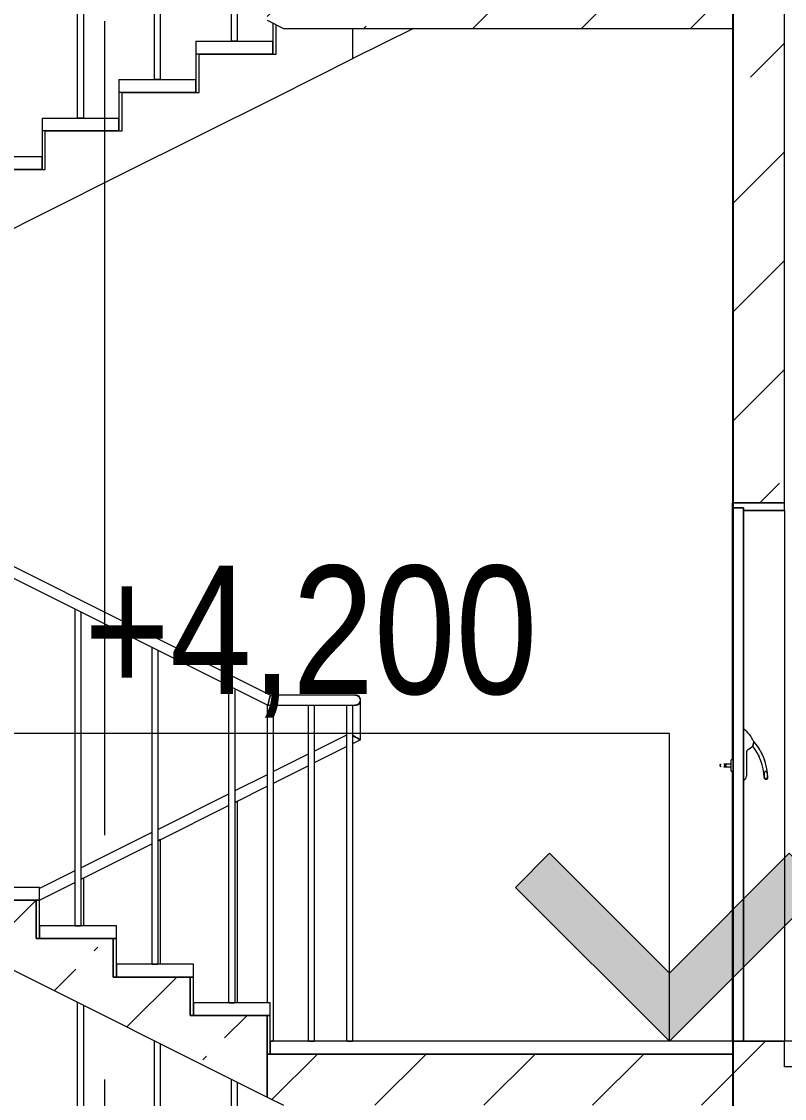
# Model space of a CAD drawing. Header units: millimetres. Extents: x -39507 to 33074, y -24219 to 30962.
# Drawn here: x -24608 to -21633, y 3977 to 8177 of the extents above; entities that cross this region are included whole.
import ezdxf

# ---------------------------------------------------------------- set-up
doc = ezdxf.new("R2010")
doc.units = ezdxf.units.MM
doc.linetypes.add('Осевые', pattern=[6350, 1270, -952.5, 3175, -952.5])
for name, color, linetype, lineweight in [('Балясины', 7, 'Continuous', 9), ('Верхние поручни', 7, 'Continuous', 9), ('Высотные отметки', 7, 'Continuous', 9), ('Двери', 7, 'Continuous', 9), ('Каркас_Импост', 7, 'Continuous', 9), ('Лестницы', 7, 'Continuous', 9), ('Лестницы-1', 7, 'Continuous', 18), ('Общие ребра', 7, 'Continuous', 9), ('Ограждение', 7, 'Continuous', 9), ('Панель', 7, 'Continuous', 9), ('Проступи_подступенки', 7, 'Continuous', 18), ('Проступи_подступенки-1', 7, 'Continuous', 9), ('Стены', 7, 'Continuous', 9), ('Структура _1_', 7, 'Continuous', 18), ('Штриховка разреза-2', 7, 'Continuous', 9)]:
    doc.layers.add(name, color=color, linetype=linetype, lineweight=lineweight)
doc.layers.add('Оси-3', color=7, linetype='Осевые', lineweight=9, true_color=0xaaaaaa)
doc.styles.add('Arial Narrow', font='ARIALN.TTF', dxfattribs={"height": 500})
pattern_1 = [(45, (-2885.9, 6475), (-424.264, 424.264), [600, -100, 20, -100]), (45, (-2885.9, 6899), (-424.264, 424.264), [])]

# ---------------------------------------------------------------- blocks, each defined once
blk = doc.blocks.new('Дверь - Однопольная - ДВ1_21х10-V5-Разрез 2-2')
at = {"layer": 'Двери'}
for p, q in [((-21792.9, 5218.3), (-21792.9, 5417.1)), ((-21774.9, 5337.5), (-21756.5, 5350.7)), ((-21752.2, 5368.6), (-21756.5, 5350.8)), ((-21756.5, 5350.7), (-21752.3, 5368)), ((-21841.2, 5252.5), (-21841.2, 5297.5)), ((-21832.9, 5297.5), (-21841.2, 5297.5)), ((-21832.9, 5297.5), (-21832.9, 5252.5)), ((-21781.1, 5325.3), (-21781.1, 5233.1)), ((-21883.8, 5276.4), (-21883.8, 5274.4)), ((-21841.2, 5280.4), (-21869.7, 5280.4)), ((-21869.7, 5270.4), (-21841.2, 5270.4)), ((-21865.2, 5274.4), (-21865.2, 5276.4)), ((-21861.5, 5274.4), (-21861.5, 5276.4)), ((-21841.2, 5252.5), (-21832.9, 5252.5))]:
    blk.add_line(p, q, dxfattribs=at)
at = {"layer": 'Двери', "flags": 128}
for points in [[(-21883.8, 5276.4), (-21883.8, 5276.6), (-21883.8, 5276.8), (-21883.8, 5276.9), (-21883.8, 5277.1), (-21883.7, 5277.2), (-21883.7, 5277.4), (-21883.7, 5277.5), (-21883.6, 5277.7), (-21883.6, 5277.8), (-21883.5, 5278), (-21883.4, 5278.1), (-21883.4, 5278.3), (-21883.3, 5278.4), (-21883.2, 5278.6), (-21883.1, 5278.7), (-21883, 5278.8), (-21882.9, 5278.9), (-21882.8, 5279.1), (-21882.7, 5279.2), (-21882.6, 5279.3), (-21882.5, 5279.4), (-21882.4, 5279.5), (-21882.2, 5279.6), (-21882.1, 5279.7), (-21882, 5279.8), (-21881.8, 5279.9), (-21881.7, 5280), (-21881.6, 5280), (-21881.4, 5280.1), (-21881.3, 5280.2), (-21881.1, 5280.2), (-21881, 5280.3), (-21880.8, 5280.3), (-21880.7, 5280.3), (-21880.5, 5280.4), (-21880.3, 5280.4), (-21880.2, 5280.4), (-21880, 5280.4), (-21879.9, 5280.4), (-21879.8, 5280.4)], [(-21879.8, 5270.4), (-21880, 5270.4), (-21880.1, 5270.4), (-21880.3, 5270.5), (-21880.5, 5270.5), (-21880.6, 5270.5), (-21880.8, 5270.5), (-21880.9, 5270.6), (-21881.1, 5270.6), (-21881.2, 5270.7), (-21881.4, 5270.7), (-21881.5, 5270.8), (-21881.7, 5270.9), (-21881.8, 5271), (-21881.9, 5271), (-21882.1, 5271.1), (-21882.2, 5271.2), (-21882.3, 5271.3), (-21882.5, 5271.4), (-21882.6, 5271.5), (-21882.7, 5271.6), (-21882.8, 5271.8), (-21882.9, 5271.9), (-21883, 5272), (-21883.1, 5272.1), (-21883.2, 5272.3), (-21883.3, 5272.4), (-21883.3, 5272.5), (-21883.4, 5272.7), (-21883.5, 5272.8), (-21883.5, 5273), (-21883.6, 5273.1), (-21883.6, 5273.3), (-21883.7, 5273.4), (-21883.7, 5273.6), (-21883.8, 5273.8), (-21883.8, 5273.9), (-21883.8, 5274.1), (-21883.8, 5274.2), (-21883.8, 5274.4), (-21883.8, 5274.4)], [(-21865.5, 5280.4), (-21865.4, 5280.4), (-21865.2, 5280.4), (-21865.1, 5280.4), (-21864.9, 5280.4), (-21864.7, 5280.4), (-21864.6, 5280.3), (-21864.4, 5280.3), (-21864.3, 5280.2), (-21864.1, 5280.2), (-21864, 5280.1), (-21863.8, 5280.1), (-21863.7, 5280), (-21863.6, 5279.9), (-21863.4, 5279.8), (-21863.3, 5279.7), (-21863.1, 5279.6), (-21863, 5279.5), (-21862.9, 5279.4), (-21862.8, 5279.3), (-21862.7, 5279.2), (-21862.6, 5279.1), (-21862.5, 5279), (-21862.4, 5278.9), (-21862.3, 5278.7), (-21862.2, 5278.6), (-21862.1, 5278.5), (-21862, 5278.3), (-21861.9, 5278.2), (-21861.9, 5278), (-21861.8, 5277.9), (-21861.8, 5277.7), (-21861.7, 5277.6), (-21861.7, 5277.4), (-21861.6, 5277.3), (-21861.6, 5277.1), (-21861.6, 5277), (-21861.6, 5276.8), (-21861.5, 5276.6), (-21861.5, 5276.5), (-21861.5, 5276.4)], [(-21861.5, 5274.4), (-21861.5, 5274.3), (-21861.6, 5274.1), (-21861.6, 5274), (-21861.6, 5273.8), (-21861.6, 5273.6), (-21861.7, 5273.5), (-21861.7, 5273.3), (-21861.7, 5273.2), (-21861.8, 5273), (-21861.9, 5272.9), (-21861.9, 5272.7), (-21862, 5272.6), (-21862.1, 5272.4), (-21862.1, 5272.3), (-21862.2, 5272.2), (-21862.3, 5272), (-21862.4, 5271.9), (-21862.5, 5271.8), (-21862.6, 5271.7), (-21862.8, 5271.6), (-21862.9, 5271.5), (-21863, 5271.3), (-21863.1, 5271.2), (-21863.2, 5271.2), (-21863.4, 5271.1), (-21863.5, 5271), (-21863.7, 5270.9), (-21863.8, 5270.8), (-21863.9, 5270.8), (-21864.1, 5270.7), (-21864.2, 5270.6), (-21864.4, 5270.6), (-21864.5, 5270.6), (-21864.7, 5270.5), (-21864.9, 5270.5), (-21865, 5270.5), (-21865.2, 5270.4), (-21865.3, 5270.4), (-21865.5, 5270.4), (-21865.5, 5270.4)], [(-21706.1, 5252.6), (-21707.3, 5252.3), (-21708.4, 5251.6), (-21709.4, 5250.4), (-21710.3, 5248.9), (-21711.1, 5247), (-21711.6, 5244.8), (-21712, 5242.4), (-21712.2, 5239.9), (-21712.1, 5237.3), (-21711.9, 5234.7), (-21711.5, 5232.2), (-21710.8, 5229.8), (-21710.1, 5227.7), (-21709.1, 5225.9), (-21708.1, 5224.5), (-21706.9, 5223.4), (-21705.8, 5222.8), (-21704.6, 5222.7)], [(-21704.6, 5222.7), (-21703.4, 5222.9), (-21702.3, 5223.7), (-21701.3, 5224.8), (-21700.4, 5226.4), (-21699.7, 5228.3), (-21699.1, 5230.5), (-21698.7, 5232.8), (-21698.5, 5235.4), (-21698.6, 5238), (-21698.8, 5240.6), (-21699.3, 5243.1), (-21699.9, 5245.4), (-21700.7, 5247.5), (-21701.6, 5249.3), (-21702.7, 5250.8), (-21703.8, 5251.8), (-21705, 5252.4), (-21706.1, 5252.6)]]:
    blk.add_lwpolyline(points, dxfattribs=at)
at = {"layer": 'Двери'}
for centre, radius, start, end in [((-21849.8, 5328.8), 105, 21.8766, 57.1857), ((-21766.1, 5325.3), 15, 125.7562, 180), ((-21922.7, 5221.3), 210.7, 2.0748, 37.9134), ((-21922.7, 5221.3), 225.3, 6.1833, 40.812), ((-21796.2, 5233.1), 15.2, 282.8196, 0), ((-21704.8, 5228.9), 7.3, 180, 0), ((-21922.7, 5221.3), 225.3, 1.9404, 3.7178)]:
    blk.add_arc(centre, radius, start, end, dxfattribs=at)
for points in [[(-21724.2, 5327.9), (-21726.4, 5332), (-21728.7, 5336), (-21731.1, 5339.8)], [(-21734.3, 5315.7), (-21733.6, 5314.4), (-21733, 5313.1), (-21732.3, 5311.7)]]:
    blk.add_open_spline(points, degree=3, dxfattribs=at)
for points, knots in [([(-21707.1, 5286.8), (-21709.1, 5293.1), (-21713.4, 5305.5), (-21719.2, 5318.3), (-21722.6, 5324.9), (-21723.1, 5325.8)], [0, 0, 0, 0, 0.3333333, 0.6666667, 0.7174758, 0.7174758, 0.7174758, 0.7174758]), ([(-21865.2, 5276.4), (-21865.2, 5276.6), (-21865.2, 5276.9), (-21865.3, 5277.3), (-21865.4, 5277.5), (-21865.4, 5277.8), (-21865.6, 5278), (-21865.7, 5278.3), (-21865.8, 5278.5), (-21866, 5278.7), (-21866.1, 5278.9), (-21866.3, 5279.1), (-21866.5, 5279.2), (-21866.7, 5279.4), (-21866.8, 5279.5), (-21867, 5279.7), (-21867.2, 5279.8), (-21867.4, 5279.9), (-21867.7, 5280), (-21868.2, 5280.2), (-21868.9, 5280.4), (-21869.5, 5280.4), (-21869.7, 5280.4)], [-1, -1, -1, -1, -0.928571, -0.892857, -0.857143, -0.821429, -0.785714, -0.75, -0.714286, -0.678571, -0.642857, -0.607143, -0.571429, -0.535714, -0.5, -0.464286, -0.428571, -0.392857, -0.357143, -0.285714, -0.142857, 0, 0, 0, 0]), ([(-21869.7, 5270.4), (-21869.3, 5270.4), (-21868.8, 5270.5), (-21868.1, 5270.7), (-21867.8, 5270.8), (-21867.5, 5270.9), (-21867.3, 5271.1), (-21867, 5271.2), (-21866.8, 5271.3), (-21866.7, 5271.5), (-21866.5, 5271.6), (-21866.3, 5271.8), (-21866.1, 5272), (-21866, 5272.2), (-21865.8, 5272.4), (-21865.7, 5272.6), (-21865.6, 5272.8), (-21865.4, 5273.1), (-21865.4, 5273.3), (-21865.3, 5273.6), (-21865.2, 5273.9), (-21865.2, 5274.2), (-21865.2, 5274.4)], [-1, -1, -1, -1, -0.785714, -0.732143, -0.678571, -0.625, -0.571429, -0.535714, -0.5, -0.464286, -0.428571, -0.392857, -0.357143, -0.321429, -0.285714, -0.25, -0.214286, -0.178571, -0.142857, -0.107143, -0.071429, 0, 0, 0, 0])]:
    blk.add_open_spline(points, degree=3, knots=knots, dxfattribs=at)
at = {"layer": 'Каркас_Импост'}
for p, q in [((-21632.9, 6300), (-21832.9, 6300)), ((-21832.9, 6300), (-21832.9, 6280)), ((-21632.9, 6270), (-21632.9, 6300)), ((-21832.9, 6280), (-21792.9, 6280)), ((-21832.9, 4200), (-21832.9, 6280)), ((-21792.9, 6280), (-21832.9, 6280)), ((-21792.9, 6280), (-21792.9, 6270)), ((-21792.9, 6280), (-21792.9, 4200)), ((-21792.9, 6270), (-21632.9, 6270)), ((-21632.9, 6270), (-21792.9, 6270)), ((-21792.9, 4200), (-21792.9, 6270)), ((-21632.9, 6270), (-21632.9, 4200)), ((-21792.9, 4200), (-21832.9, 4200)), ((-21632.9, 4200), (-21792.9, 4200))]:
    blk.add_line(p, q, dxfattribs=at)
at = {"layer": 'Панель'}
for p, q in [((-21792.9, 6279), (-21832.9, 6279)), ((-21832.9, 6279), (-21832.9, 4200)), ((-21792.9, 4200), (-21792.9, 6279)), ((-21832.9, 4200), (-21792.9, 4200))]:
    blk.add_line(p, q, dxfattribs=at)
blk = doc.blocks.new('Ограждение - 25mm-V45-Разрез 2-2')
at = {"layer": 'Балясины'}
for p, q in [((-23765.4, 16950), (-23765.4, 17736.5)), ((-23790.4, 16652.3), (-23790.4, 16500)), ((-23765.4, 16500), (-23765.4, 16639.8)), ((-23790.4, 16500), (-23777.9, 16500)), ((-23777.9, 16500), (-23788.7, 16500)), ((-23777.9, 16500), (-23765.4, 16500)), ((-23767.1, 16500), (-23777.9, 16500))]:
    blk.add_line(p, q, dxfattribs=at)
at = {"layer": 'Балясины', "flags": 128}
blk.add_lwpolyline([(-23775.5, 17731.5), (-23772.5, 17733), (-23768.1, 17735.2), (-23765.7, 17736.4), (-23768.1, 17735.2), (-23772.5, 17733), (-23775.5, 17731.5)], dxfattribs=at)
blk = doc.blocks.new('Ограждение - 25mm-V46-Разрез 2-2')
at = {"layer": 'Балясины'}
for p, q in [((-24065.4, 17100), (-24065.4, 17586.5)), ((-24090.4, 16802.3), (-24090.4, 16350)), ((-24065.4, 16350), (-24065.4, 16789.8)), ((-24090.4, 16350), (-24077.9, 16350)), ((-24077.9, 16350), (-24088.7, 16350)), ((-24077.9, 16350), (-24065.4, 16350)), ((-24067.1, 16350), (-24077.9, 16350))]:
    blk.add_line(p, q, dxfattribs=at)
at = {"layer": 'Балясины', "flags": 128}
blk.add_lwpolyline([(-24075.4, 17581.5), (-24072.5, 17583), (-24068.1, 17585.2), (-24065.7, 17586.4), (-24068.1, 17585.2), (-24072.5, 17583), (-24075.4, 17581.5)], dxfattribs=at)
blk = doc.blocks.new('Ограждение - 25mm-V47-Разрез 2-2')
at = {"layer": 'Балясины'}
for p, q in [((-24365.4, 17250), (-24365.4, 17436.5)), ((-24390.4, 16952.3), (-24390.4, 16200)), ((-24365.4, 16200), (-24365.4, 16939.8)), ((-24390.4, 16200), (-24377.9, 16200)), ((-24377.9, 16200), (-24388.7, 16200)), ((-24377.9, 16200), (-24365.4, 16200)), ((-24367.1, 16200), (-24377.9, 16200))]:
    blk.add_line(p, q, dxfattribs=at)
at = {"layer": 'Балясины', "flags": 128}
blk.add_lwpolyline([(-24375.4, 17431.6), (-24372.5, 17433), (-24368.1, 17435.2), (-24365.7, 17436.4), (-24368.1, 17435.2), (-24372.5, 17433), (-24375.4, 17431.6)], dxfattribs=at)
blk = doc.blocks.new('Ограждение - 25mm-V30-Разрез 2-2')
at = {"layer": 'Балясины'}
for p, q in [((-25895.4, 23586.5), (-25895.4, 22350)), ((-25895.1, 23586.4), (-25895.1, 23586.4)), ((-25870.4, 22350), (-25870.4, 23574)), ((-25882.9, 22350), (-25893.7, 22350)), ((-25893.7, 22350), (-25882.9, 22350)), ((-25882.9, 22350), (-25872.1, 22350)), ((-25872.1, 22350), (-25882.9, 22350))]:
    blk.add_line(p, q, dxfattribs=at)
blk = doc.blocks.new('Ограждение - 25mm-V43-Разрез 2-2')
at = {"layer": 'Балясины'}
for p, q in [((-23490.4, 18110), (-23490.4, 16800)), ((-23465.4, 16800), (-23465.4, 18110)), ((-23477.9, 16800), (-23488.7, 16800)), ((-23488.7, 16800), (-23477.9, 16800)), ((-23477.9, 16800), (-23467.1, 16800)), ((-23467.1, 16800), (-23477.9, 16800))]:
    blk.add_line(p, q, dxfattribs=at)
blk = doc.blocks.new('Ограждение - 25mm-V55-Разрез 2-2')
at = {"layer": 'Балясины'}
for p, q in [((-23340.4, 5508.5), (-23340.4, 4200)), ((-23315.4, 4200), (-23315.4, 5508.5)), ((-23338.7, 4200), (-23317.1, 4200)), ((-23317.1, 4200), (-23338.7, 4200))]:
    blk.add_line(p, q, dxfattribs=at)
blk = doc.blocks.new('Ограждение - 25mm-V81-Разрез 2-2')
at = {"layer": 'Балясины'}
for p, q in [((-23650.4, 18110), (-23650.4, 16950)), ((-23648.7, 18110), (-23650.4, 18110)), ((-23625.4, 16800), (-23625.4, 18110)), ((-23650.4, 16900), (-23650.4, 16800)), ((-23637.9, 16800), (-23631.6, 16800)), ((-23631.6, 16800), (-23637.9, 16800)), ((-23629.5, 16800), (-23627.1, 16800)), ((-23627.1, 16800), (-23629.5, 16800))]:
    blk.add_line(p, q, dxfattribs=at)
blk = doc.blocks.new('Ограждение - 25mm-V44-Разрез 2-2')
at = {"layer": 'Балясины'}
for p, q in [((-23340.4, 18110), (-23340.4, 16800)), ((-23315.4, 16800), (-23315.4, 18110)), ((-23338.7, 16800), (-23317.1, 16800)), ((-23317.1, 16800), (-23338.7, 16800))]:
    blk.add_line(p, q, dxfattribs=at)
blk = doc.blocks.new('Ограждение - 25mm-V82-Разрез 2-2')
at = {"layer": 'Балясины'}
for p, q in [((-23340.4, 17949), (-23340.4, 16800)), ((-23315.4, 16800), (-23315.4, 17961.5)), ((-23327.9, 16800), (-23338.7, 16800)), ((-23338.7, 16800), (-23327.9, 16800)), ((-23327.9, 16800), (-23317.1, 16800)), ((-23317.1, 16800), (-23327.9, 16800))]:
    blk.add_line(p, q, dxfattribs=at)
blk = doc.blocks.new('Ограждение - Ограждение-6819977-Разрез 2-2')
for name, p in [('Ограждение - 25mm-V45-Разрез 2-2', (0, -8400)), ('Ограждение - 25mm-V46-Разрез 2-2', (0, -8400)), ('Ограждение - 25mm-V47-Разрез 2-2', (0, -8400)), ('Ограждение - 25mm-V30-Разрез 2-2', (1495, -17700)), ('Ограждение - 25mm-V30-Разрез 2-2', (1795, -17850)), ('Ограждение - 25mm-V30-Разрез 2-2', (2095, -18000)), ('Ограждение - 25mm-V81-Разрез 2-2', (0, -12600)), ('Ограждение - 25mm-V43-Разрез 2-2', (0, -12600)), ('Ограждение - 25mm-V44-Разрез 2-2', (0, -12600)), ('Ограждение - 25mm-V55-Разрез 2-2', (0, 0)), ('Ограждение - 25mm-V82-Разрез 2-2', (0, -12600)), ('Ограждение - 25mm-V45-Разрез 2-2', (0, -12600)), ('Ограждение - 25mm-V46-Разрез 2-2', (0, -12600)), ('Ограждение - 25mm-V47-Разрез 2-2', (0, -12600))]:
    blk.add_blockref(name, p)
blk = doc.blocks.new('Тип верхнего поручня - Верхний поручень_Внутренний_-6840876-Разрез 2-2')
at = {"layer": 'Верхние поручни'}
for p, q in [((-23637.9, 5550), (-27537.9, 7500)), ((-27577.9, 7475.3), (-23647.3, 5510)), ((-23307.9, 5550), (-23637.9, 5550)), ((-23647.3, 5510), (-23307.9, 5510)), ((-23285.8, 5374), (-23285.8, 5530)), ((-23340.2, 5393.8), (-23465.4, 5331.3)), ((-23307.9, 5387.6), (-23313.1, 5390.8)), ((-23313.1, 5390.8), (-23307.9, 5387.6)), ((-23465.4, 5286.5), (-23340.2, 5349.1)), ((-23315.4, 5361.5), (-23287.9, 5375.3)), ((-23490.1, 5318.9), (-23625.4, 5251.3)), ((-23625.4, 5206.5), (-23490.1, 5274.2)), ((-23650, 5238.9), (-23775.6, 5176.1)), ((-23775.6, 5131.4), (-23650, 5194.2)), ((-23800.2, 5163.9), (-24075.5, 5026.2)), ((-24075.5, 4981.5), (-23800.2, 5119.1)), ((-24100.2, 5013.8), (-24375.4, 4876.2)), ((-24375.4, 4831.5), (-24100.3, 4969.1)), ((-24400.3, 4863.8), (-24537.9, 4795)), ((-24537.9, 4750.3), (-24400.3, 4819.1))]:
    blk.add_line(p, q, dxfattribs=at)
at = {"layer": 'Верхние поручни', "flags": 128}
for points in [[(-23305.8, 5510), (-23300.6, 5510.7), (-23295.8, 5512.7), (-23291.6, 5515.9), (-23288.4, 5520), (-23286.4, 5524.8), (-23285.8, 5530), (-23286.4, 5535.2), (-23288.4, 5540), (-23291.6, 5544.1), (-23295.8, 5547.3), (-23300.6, 5549.3), (-23305.8, 5550)], [(-23305.8, 5386.3), (-23310.9, 5389.5), (-23315.4, 5392.3)], [(-23315.4, 5392.3), (-23310.9, 5389.5), (-23305.8, 5386.3)], [(-23307.9, 5387.6), (-23302.7, 5384.4), (-23297.9, 5381.5), (-23293.7, 5378.9), (-23290.6, 5376.9)], [(-23290.6, 5376.9), (-23293.7, 5378.9), (-23297.9, 5381.5), (-23302.7, 5384.4), (-23307.9, 5387.6)], [(-23305.8, 5386.3), (-23300.6, 5383.1), (-23295.8, 5380.2), (-23291.6, 5377.6), (-23288.4, 5375.6)], [(-23285.8, 5374), (-23286.4, 5374.4), (-23288.4, 5375.6), (-23291.6, 5377.6), (-23295.8, 5380.2), (-23300.6, 5383.1), (-23305.8, 5386.3)]]:
    blk.add_lwpolyline(points, dxfattribs=at)
at = {"layer": 'Верхние поручни'}
for points, knots in [([(-23637.9, 5550), (-23637.9, 5550), (-23638.2, 5548.6), (-23639.2, 5544.3), (-23640.2, 5540.1), (-23641.4, 5535.2), (-23642.2, 5531.7), (-23642.6, 5530)], [0.5, 0.5, 0.5, 0.5, 0.6666667, 0.75, 0.8333333, 0.9166667, 1, 1, 1, 1]), ([(-23307.9, 5550), (-23307.4, 5550), (-23306.6, 5550), (-23305.3, 5549.8), (-23304, 5549.6), (-23302.7, 5549.3), (-23301.4, 5549), (-23300.2, 5548.5), (-23299, 5548), (-23297.9, 5547.3), (-23296.8, 5546.6), (-23295.3, 5545.6), (-23294, 5544.5), (-23292.8, 5543.2), (-23291.7, 5541.8), (-23290.5, 5540), (-23289.3, 5537.7), (-23288.2, 5534.4), (-23287.9, 5531.7), (-23287.9, 5530)], [0.5, 0.5, 0.5, 0.5, 0.5208333, 0.5416667, 0.5625, 0.5833333, 0.6041667, 0.625, 0.6458333, 0.6666667, 0.6875, 0.7083333, 0.75, 0.7708333, 0.7916667, 0.8333333, 0.875, 0.9166667, 1, 1, 1, 1]), ([(-23642.6, 5530), (-23643, 5528.3), (-23643.8, 5524.8), (-23645, 5519.9), (-23646, 5515.7), (-23647, 5511.4), (-23647.3, 5510), (-23647.3, 5510)], [0, 0, 0, 0, 0.0833333, 0.1666667, 0.25, 0.3333333, 0.5, 0.5, 0.5, 0.5]), ([(-23287.9, 5530), (-23287.9, 5528.3), (-23288.2, 5525.6), (-23289.3, 5522.3), (-23290.5, 5520), (-23291.7, 5518.2), (-23292.8, 5516.8), (-23294, 5515.5), (-23295.7, 5514.1), (-23297.5, 5512.9), (-23299, 5512), (-23300.2, 5511.5), (-23301.4, 5511), (-23302.7, 5510.7), (-23304, 5510.4), (-23305.3, 5510.2), (-23306.6, 5510), (-23307.4, 5510), (-23307.9, 5510)], [0, 0, 0, 0, 0.0833333, 0.125, 0.1666667, 0.2083333, 0.2291667, 0.25, 0.2916667, 0.3333333, 0.3541667, 0.375, 0.3958333, 0.4166667, 0.4375, 0.4583333, 0.4791667, 0.5, 0.5, 0.5, 0.5])]:
    blk.add_open_spline(points, degree=3, knots=knots, dxfattribs=at)
for points in [[(-23642.6, 5530), (-23642.2, 5531.7), (-23641.4, 5535.2), (-23640.2, 5540.1), (-23639.2, 5544.3), (-23638.7, 5546.4), (-23638.5, 5547.3)], [(-23646.7, 5512.7), (-23646.5, 5513.6), (-23646, 5515.7), (-23645, 5519.9), (-23643.8, 5524.8), (-23643, 5528.3), (-23642.6, 5530)]]:
    blk.add_open_spline(points, degree=3, dxfattribs=at)
blk = doc.blocks.new('Высотные отметки - Высотная отметка - Стрелка-4455449-Разрез 2-2')
at = {"layer": 'Высотные отметки'}
blk.add_hatch(color=256, dxfattribs=at).paths.add_polyline_path([(-36565.6, -5267.2), (-36098.4, -5734.3), (-35631.2, -5267.2), (-35498.4, -5400), (-36098.4, -6000), (-36698.4, -5400)], flags=0)
for p, q in [((-36098.4, -4800), (-39098.4, -4800)), ((-36098.4, -6000), (-36098.4, -4800)), ((-36565.6, -5267.2), (-36698.4, -5400)), ((-36098.4, -5734.3), (-36565.6, -5267.2)), ((-35631.2, -5267.2), (-36098.4, -5734.3)), ((-35498.4, -5400), (-35631.2, -5267.2)), ((-36698.4, -5400), (-36098.4, -6000)), ((-36098.4, -6000), (-35498.4, -5400)), ((-35002.8, -6000), (-36395.1, -6000))]:
    blk.add_line(p, q, dxfattribs=at)

msp = doc.modelspace()

# ---------------------------------------------------------------- hatches: boundary and pattern name
at = {"layer": 'Лестницы'}
h = msp.add_hatch(dxfattribs=at)
h.set_pattern_fill('FP_2', color=256, style=0, pattern_type=2)
h.set_pattern_definition(pattern_1)
h.paths.add_polyline_path([(-22495.7, 8150), (-21832.9, 8150), (-21832.9, 8350), (-23650.4, 8350), (-23650.4, 8182.3), (-23585.8, 8150), (-23062.8, 8150)], flags=0)
h = msp.add_hatch(dxfattribs=at)
h.set_pattern_fill('FP_2', color=256, style=0, pattern_type=2)
h.set_pattern_definition(pattern_1)
h.paths.add_polyline_path([(-23650.4, 3982.3), (-23650.4, 4300), (-23950.4, 4300), (-23950.4, 4450), (-24250.4, 4450), (-24250.4, 4600), (-24550.4, 4600), (-24550.4, 4750), (-24850.4, 4750), (-24850.4, 4900), (-25150.4, 4900), (-25150.4, 5050), (-25450.4, 5050), (-25450.4, 5200), (-25750.4, 5200), (-25750.4, 5350), (-26050.4, 5350), (-26050.4, 5500), (-26350.4, 5500), (-26350.4, 5650), (-26650.4, 5650), (-26650.4, 5800), (-26950.4, 5800), (-26950.4, 5950), (-27250.4, 5950), (-27250.4, 6100), (-27550.4, 6100), (-27550.4, 5932.3), (-24074, 4194.1)], flags=0)
h = msp.add_hatch(dxfattribs=at)
h.set_pattern_fill('FP_2', color=256, style=0, pattern_type=2)
h.set_pattern_definition(pattern_1)
h.paths.add_polyline_path([(-23062.8, 3950), (-21832.9, 3950), (-21832.9, 4150), (-23650.4, 4150), (-23650.4, 3982.3), (-23585.8, 3950)], flags=0)
at = {"layer": 'Штриховка разреза-2'}
h = msp.add_hatch(dxfattribs=at)
h.set_pattern_fill('FP_2', color=256, style=0, pattern_type=2)
h.set_pattern_definition(pattern_1)
h.paths.add_polyline_path([(-21632.9, 4100), (-21632.9, 4200), (-21832.9, 4200), (-21832.9, 4100)], flags=0)
h.paths.add_polyline_path([(-21832.9, 6300), (-21632.9, 6300), (-21632.9, 12250), (-21832.9, 12250), (-21832.9, 6384.8)], flags=0)
h = msp.add_hatch(dxfattribs=at)
h.set_pattern_fill('FP_3', color=256, style=0, pattern_type=2)
h.set_pattern_definition([(0, (-2885.9, 6475), (812.8, 203.2), [67.056, -542.544, 67.056, -542.544, -3251.2]), (0, (-2885.9, 6475), (812.8, 203.2), [-1219.2, 67.056, -1152.144, 67.056, -542.544, -1422.4]), (0, (-2885.9, 6475), (812.8, 203.2), [-3048, 67.056, -339.344, 67.056, -948.944]), (120, (-2581.1, 6576.6), (-582.3764, 602.3054), [67.056, -542.544, 67.056, -3793.744]), (120, (-2581.1, 6576.6), (-582.3764, 602.3054), [-676.656, -542.544, 67.056, -1152.144, -2032]), (120, (-2581.1, 6576.6), (-582.3764, 602.3054), [-2438.4, 67.056, -542.544, 67.056, -1355.344]), (120, (-2581.1, 6576.6), (-582.3764, 602.3054), [-3115.056, -339.344, 67.056, -948.944]), (240, (-2479.5, 6983), (-230.4236, -805.5054), [67.056, -542.544, 67.056, -542.544, -3251.2]), (240, (-2479.5, 6983), (-230.4236, -805.5054), [-1219.2, 67.056, -1152.144, 67.056, -542.544, -1422.4]), (240, (-2479.5, 6983), (-230.4236, -805.5054), [-3048, 67.056, -339.344, 67.056, -948.944])])
h.paths.add_polyline_path([(-20227.5, 4100), (-19652.9, 4100), (-19652.9, 4183), (-21632.9, 4183), (-21632.9, 4100), (-21361.6, 4100)], flags=0)
h = msp.add_hatch(dxfattribs=at)
h.set_pattern_fill('FP_2', color=256, style=0, pattern_type=2)
h.set_pattern_definition(pattern_1)
h.paths.add_polyline_path([(-21632.9, 3850), (-19352.9, 3850), (-19352.9, 4100), (-21832.9, 4100), (-21832.9, 3850)], flags=0)

# ---------------------------------------------------------------- linework, layer by layer
at = {"layer": 'Высотные отметки'}
for p, q in [((-21893, 4200), (-22081.6, 4200)), ((-21859.5, 4200), (-21893, 4200))]:
    msp.add_line(p, q, dxfattribs=at)
at = {"layer": 'Лестницы'}
for p, q in [((-23615.4, 8050), (-23615.4, 8164.8)), ((-23315.4, 8032.3), (-23315.4, 8150)), ((-23080, 8150), (-23315.4, 8032.3)), ((-23315.4, 8150), (-23080, 8150)), ((-23315.4, 8032.3), (-23315.4, 8150)), ((-23915.4, 8050), (-23615.4, 8050)), ((-23915.4, 7900), (-23915.4, 8050)), ((-23615.4, 7882.3), (-23315.4, 8032.3)), ((-24215.4, 7900), (-23915.4, 7900)), ((-24215.4, 7750), (-24215.4, 7900)), ((-23915.4, 7732.3), (-23615.4, 7882.3)), ((-24515.4, 7750), (-24215.4, 7750)), ((-24515.4, 7600), (-24515.4, 7750)), ((-24215.4, 7582.3), (-23915.4, 7732.3)), ((-24815.4, 7600), (-24515.4, 7600)), ((-24515.4, 7432.3), (-24215.4, 7582.3)), ((-24815.4, 7282.3), (-24515.4, 7432.3))]:
    msp.add_line(p, q, dxfattribs=at)
at = {"layer": 'Лестницы-1'}
for p, q in [((-21832.9, 8150), (-21832.9, 8350)), ((-23650.4, 8182.3), (-23585.8, 8150)), ((-23585.8, 8150), (-21832.9, 8150)), ((-27550.4, 5932.3), (-23650.4, 3982.3)), ((-24550.4, 4750), (-24850.4, 4750)), ((-24550.4, 4600), (-24550.4, 4750)), ((-24250.4, 4600), (-24550.4, 4600)), ((-24250.4, 4450), (-24250.4, 4600)), ((-23950.4, 4450), (-24250.4, 4450)), ((-23950.4, 4300), (-23950.4, 4450)), ((-23650.4, 4300), (-23950.4, 4300)), ((-23650.4, 3982.3), (-23650.4, 4300)), ((-21832.9, 4150), (-23650.4, 4150)), ((-23650.4, 4150), (-23650.4, 3982.3)), ((-21832.9, 3950), (-21832.9, 4150)), ((-23650.4, 3982.3), (-23585.8, 3950))]:
    msp.add_line(p, q, dxfattribs=at)
at = {"layer": 'Общие ребра'}
for p, q in [((-21832.9, 12250), (-21832.9, 6300)), ((-21832.9, 6300), (-21832.9, 12250)), ((-21632.9, 6300), (-21632.9, 11400)), ((-21832.9, 4200), (-21832.9, 4100)), ((-21832.9, 4100), (-21832.9, 4200))]:
    msp.add_line(p, q, dxfattribs=at)
at = {"layer": 'Оси-3'}
msp.add_line((-24282.9, -22619.5), (-24282.9, 29000), dxfattribs=at)
at = {"layer": 'Проступи_подступенки'}
for p, q in [((-24537.9, 4800), (-24837.9, 4800)), ((-24537.9, 4750), (-24537.9, 4800)), ((-24837.9, 4750), (-24537.9, 4750)), ((-24537.9, 4750), (-24550.4, 4750)), ((-24550.4, 4750), (-24550.4, 4600)), ((-24537.9, 4600), (-24537.9, 4750)), ((-24237.9, 4650), (-24537.9, 4650)), ((-24537.9, 4650), (-24537.9, 4600)), ((-24237.9, 4600), (-24237.9, 4650)), ((-24550.4, 4600), (-24537.9, 4600)), ((-24537.9, 4600), (-24237.9, 4600)), ((-24237.9, 4600), (-24250.4, 4600)), ((-24250.4, 4600), (-24250.4, 4450)), ((-24237.9, 4450), (-24237.9, 4600)), ((-23937.9, 4500), (-24237.9, 4500)), ((-24237.9, 4500), (-24237.9, 4450)), ((-23937.9, 4450), (-23937.9, 4500)), ((-24250.4, 4450), (-24237.9, 4450)), ((-24237.9, 4450), (-23937.9, 4450)), ((-23937.9, 4450), (-23950.4, 4450)), ((-23950.4, 4450), (-23950.4, 4300)), ((-23937.9, 4300), (-23937.9, 4450)), ((-23637.9, 4350), (-23937.9, 4350)), ((-23937.9, 4350), (-23937.9, 4300)), ((-23637.9, 4300), (-23637.9, 4350)), ((-23950.4, 4300), (-23937.9, 4300)), ((-23937.9, 4300), (-23637.9, 4300)), ((-23637.9, 4300), (-23650.4, 4300)), ((-23650.4, 4300), (-23650.4, 4150)), ((-23637.9, 4150), (-23637.9, 4300)), ((-21832.9, 4200), (-23637.9, 4200)), ((-23637.9, 4200), (-23637.9, 4150)), ((-21832.9, 4150), (-21832.9, 4200)), ((-23650.4, 4150), (-23637.9, 4150)), ((-23637.9, 4150), (-21832.9, 4150))]:
    msp.add_line(p, q, dxfattribs=at)
at = {"layer": 'Проступи_подступенки-1'}
for p, q in [((-23627.9, 8171), (-23627.9, 8050)), ((-23615.4, 8050), (-23615.4, 8164.8)), ((-23927.9, 8100), (-23627.9, 8100)), ((-23927.9, 8100), (-23927.9, 8050)), ((-23627.9, 8050), (-23627.9, 8100)), ((-23927.9, 8050), (-23927.9, 7900)), ((-23915.4, 8050), (-23927.9, 8050)), ((-23627.9, 8050), (-23927.9, 8050)), ((-23915.4, 7900), (-23915.4, 8050)), ((-23627.9, 8050), (-23615.4, 8050)), ((-24227.9, 7950), (-23927.9, 7950)), ((-24227.9, 7950), (-24227.9, 7900)), ((-23927.9, 7900), (-23927.9, 7950)), ((-24227.9, 7900), (-24227.9, 7750)), ((-24215.4, 7900), (-24227.9, 7900)), ((-23927.9, 7900), (-24227.9, 7900)), ((-24215.4, 7750), (-24215.4, 7900)), ((-23927.9, 7900), (-23915.4, 7900)), ((-24527.9, 7800), (-24227.9, 7800)), ((-24527.9, 7800), (-24527.9, 7750)), ((-24227.9, 7750), (-24227.9, 7800)), ((-24527.9, 7750), (-24527.9, 7600)), ((-24515.4, 7750), (-24527.9, 7750)), ((-24227.9, 7750), (-24527.9, 7750)), ((-24515.4, 7600), (-24515.4, 7750)), ((-24227.9, 7750), (-24215.4, 7750)), ((-24827.9, 7650), (-24527.9, 7650)), ((-24527.9, 7600), (-24527.9, 7650)), ((-24527.9, 7600), (-24827.9, 7600)), ((-24527.9, 7600), (-24515.4, 7600)), ((-23315.4, 4150), (-23327.9, 4150))]:
    msp.add_line(p, q, dxfattribs=at)
at = {"layer": 'Стены'}
for p, q in [((-21832.9, 4900), (-21832.9, 12250)), ((-21832.9, 6300), (-21834.9, 6300)), ((-21834.9, 5297.5), (-21834.9, 6300)), ((-21632.9, 6300), (-21832.9, 6300)), ((-21834.9, 4210), (-21834.9, 5252.5)), ((-21834.9, 4200), (-21834.9, 4210)), ((-21832.9, 4200), (-21632.9, 4200))]:
    msp.add_line(p, q, dxfattribs=at)
at = {"layer": 'Структура _1_'}
for p, q in [((-21834.9, 12600), (-21834.9, 6300)), ((-21834.9, 6300), (-21832.9, 6300)), ((-21832.9, 6300), (-21632.9, 6300)), ((-21832.9, 4200), (-21834.9, 4200)), ((-21834.9, 4200), (-21834.9, 2100)), ((-21632.9, 4200), (-21832.9, 4200)), ((-21632.9, 4100), (-21632.9, 4200)), ((-21832.9, 4100), (-21832.9, 3850)), ((-21832.9, 3850), (-21832.9, 4100)), ((-19352.9, 4100), (-21632.9, 4100))]:
    msp.add_line(p, q, dxfattribs=at)

# ---------------------------------------------------------------- block references
at = {"layer": 'Верхние поручни'}
msp.add_blockref('Тип верхнего поручня - Верхний поручень_Внутренний_-6840876-Разрез 2-2', (0, 0), dxfattribs=at)
at = {"layer": 'Высотные отметки'}
msp.add_blockref('Высотные отметки - Высотная отметка - Стрелка-4455449-Разрез 2-2', (14016.7, 10200), dxfattribs=at)
at = {"layer": 'Двери'}
msp.add_blockref('Дверь - Однопольная - ДВ1_21х10-V5-Разрез 2-2', (0, 0), dxfattribs=at)
at = {"layer": 'Ограждение'}
msp.add_blockref('Ограждение - Ограждение-6819977-Разрез 2-2', (0, 0), dxfattribs=at)

# ---------------------------------------------------------------- texts
at = {"layer": 'Высотные отметки', "insert": (-24364.3, 6054.3), "char_height": 500, "width": 2118.479, "attachment_point": 1, "line_spacing_factor": 0.974696, "style": 'Arial Narrow'}
msp.add_mtext('+4,200', dxfattribs=at)

doc.saveas('drawing.dxf')
